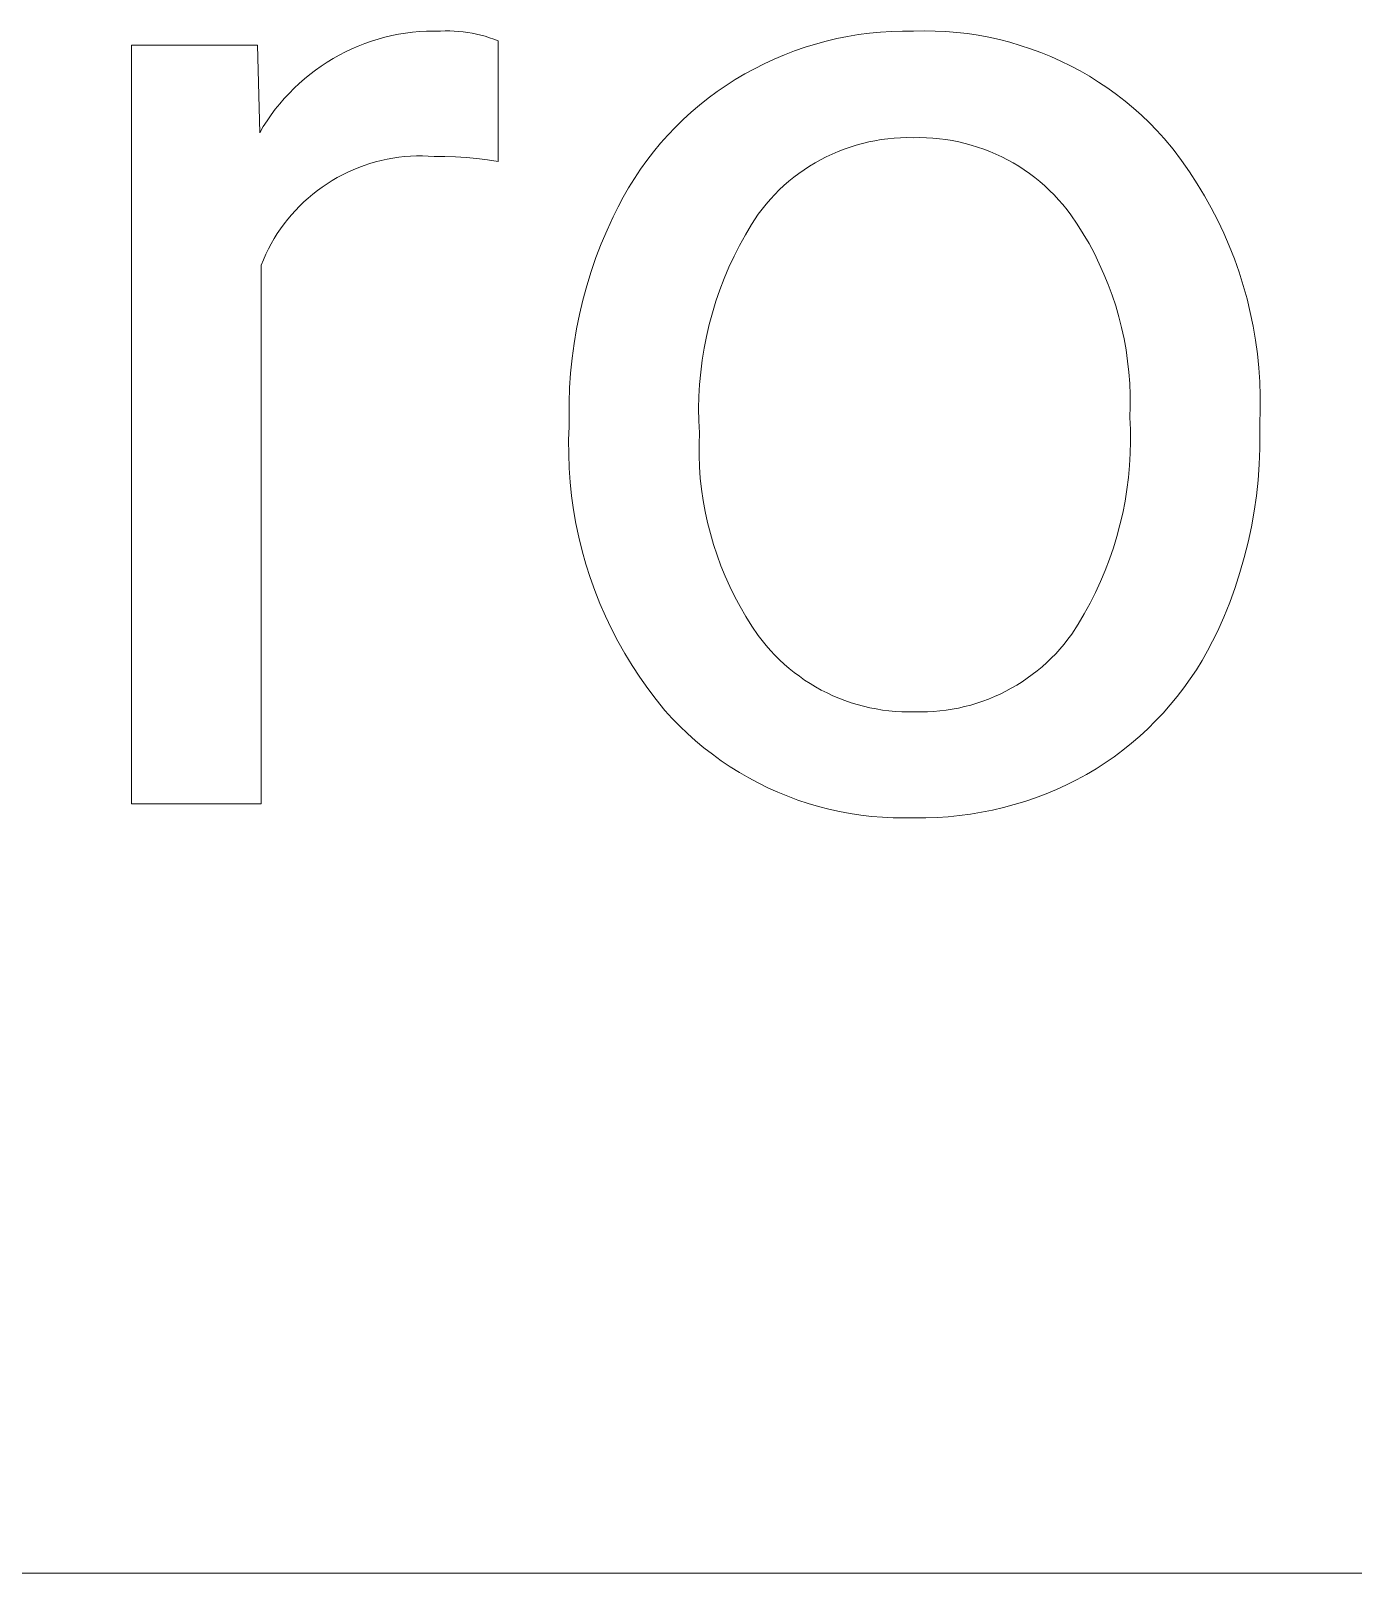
# Model space of a CAD drawing. Header units: millimetres. Extents: x 373 to 3451, y -552 to 1598.
# Drawn here: x 2501.96 to 2539.71, y -379.87 to -335.85 of the extents above; entities that cross this region are included whole.
import ezdxf

# ---------------------------------------------------------------- set-up
doc = ezdxf.new("R2010")
doc.units = ezdxf.units.MM
doc.header["$MEASUREMENT"] = 0
doc.layers.add('Domyślny', color=7, linetype='Continuous', true_color=0x000000)

msp = doc.modelspace()

# ---------------------------------------------------------------- linework, layer by layer
at = {"layer": 'Domyślny', "color": 18, "lineweight": 15, "true_color": 0x000000}
for p, q in [((2512.66, -335.916), (2512.859, -335.891)), ((2512.859, -335.891), (2513.059, -335.872)), ((2513.059, -335.872), (2513.259, -335.861)), ((2513.259, -335.861), (2513.46, -335.856)), ((2513.46, -335.856), (2513.66, -335.858)), ((2513.66, -335.858), (2513.789, -335.854)), ((2513.789, -335.854), (2513.918, -335.854)), ((2513.918, -335.854), (2514.047, -335.858)), ((2514.047, -335.858), (2514.176, -335.866)), ((2514.176, -335.866), (2514.304, -335.879)), ((2514.304, -335.879), (2514.432, -335.896)), ((2525.9, -335.918), (2526.212, -335.887)), ((2526.212, -335.887), (2526.526, -335.867)), ((2526.526, -335.867), (2526.84, -335.857)), ((2526.84, -335.857), (2527.154, -335.857)), ((2527.154, -335.857), (2527.463, -335.851)), ((2527.463, -335.851), (2527.773, -335.856)), ((2527.773, -335.856), (2528.082, -335.87)), ((2528.082, -335.87), (2528.391, -335.896)), ((2504.836, -357.914), (2504.836, -336.258)), ((2504.836, -336.258), (2508.433, -336.258)), ((2508.433, -336.258), (2508.495, -338.759)), ((2511.123, -336.366), (2511.308, -336.287)), ((2511.308, -336.287), (2511.495, -336.214)), ((2511.495, -336.214), (2511.684, -336.147)), ((2511.684, -336.147), (2511.876, -336.088)), ((2511.876, -336.088), (2512.069, -336.035)), ((2512.069, -336.035), (2512.265, -335.988)), ((2512.265, -335.988), (2512.461, -335.949)), ((2512.461, -335.949), (2512.66, -335.916)), ((2514.432, -335.896), (2514.559, -335.918)), ((2514.559, -335.918), (2514.685, -335.943)), ((2514.685, -335.943), (2514.811, -335.973)), ((2514.811, -335.973), (2514.935, -336.007)), ((2514.935, -336.007), (2515.058, -336.046)), ((2515.058, -336.046), (2515.18, -336.088)), ((2515.18, -336.088), (2515.3, -336.135)), ((2515.3, -336.135), (2515.3, -339.579)), ((2523.765, -336.424), (2524.062, -336.321)), ((2524.062, -336.321), (2524.362, -336.228)), ((2524.362, -336.228), (2524.665, -336.146)), ((2524.665, -336.146), (2524.971, -336.074)), ((2524.971, -336.074), (2525.279, -336.012)), ((2525.279, -336.012), (2525.589, -335.96)), ((2525.589, -335.96), (2525.9, -335.918)), ((2528.391, -335.896), (2528.698, -335.931)), ((2528.698, -335.931), (2529.005, -335.978)), ((2529.005, -335.978), (2529.309, -336.034)), ((2529.309, -336.034), (2529.611, -336.101)), ((2529.611, -336.101), (2529.911, -336.178)), ((2529.911, -336.178), (2530.208, -336.265)), ((2530.208, -336.265), (2530.502, -336.362)), ((2510.249, -336.857), (2510.417, -336.747)), ((2510.417, -336.747), (2510.588, -336.642)), ((2510.588, -336.642), (2510.763, -336.544)), ((2510.763, -336.544), (2510.942, -336.452)), ((2510.942, -336.452), (2511.123, -336.366)), ((2522.897, -336.79), (2523.182, -336.658)), ((2523.182, -336.658), (2523.472, -336.536)), ((2523.472, -336.536), (2523.765, -336.424)), ((2530.502, -336.362), (2530.793, -336.47)), ((2530.793, -336.47), (2531.079, -336.587)), ((2531.079, -336.587), (2531.362, -336.713)), ((2531.362, -336.713), (2531.64, -336.849)), ((2509.77, -337.222), (2509.926, -337.095)), ((2509.926, -337.095), (2510.085, -336.973)), ((2510.085, -336.973), (2510.249, -336.857)), ((2522.07, -337.241), (2522.341, -337.081)), ((2522.341, -337.081), (2522.617, -336.931)), ((2522.617, -336.931), (2522.897, -336.79)), ((2531.64, -336.849), (2531.913, -336.995)), ((2531.913, -336.995), (2532.182, -337.149)), ((2532.182, -337.149), (2532.444, -337.313)), ((2509.196, -337.782), (2509.332, -337.635)), ((2509.332, -337.635), (2509.474, -337.492)), ((2509.474, -337.492), (2509.62, -337.354)), ((2509.62, -337.354), (2509.77, -337.222)), ((2521.299, -337.774), (2521.55, -337.587)), ((2521.55, -337.587), (2521.807, -337.41)), ((2521.807, -337.41), (2522.07, -337.241)), ((2532.444, -337.313), (2532.702, -337.485)), ((2532.702, -337.485), (2532.953, -337.666)), ((2508.82, -338.252), (2508.94, -338.091)), ((2508.94, -338.091), (2509.065, -337.935)), ((2509.065, -337.935), (2509.196, -337.782)), ((2520.816, -338.171), (2521.054, -337.968)), ((2521.054, -337.968), (2521.299, -337.774)), ((2532.953, -337.666), (2533.198, -337.856)), ((2533.198, -337.856), (2533.436, -338.054)), ((2533.436, -338.054), (2533.667, -338.259)), ((2508.597, -338.586), (2508.706, -338.417)), ((2508.706, -338.417), (2508.82, -338.252)), ((2520.362, -338.601), (2520.586, -338.382)), ((2520.586, -338.382), (2520.816, -338.171)), ((2533.667, -338.259), (2533.892, -338.473)), ((2533.892, -338.473), (2534.109, -338.694)), ((2508.495, -338.759), (2508.597, -338.586)), ((2519.939, -339.061), (2520.147, -338.828)), ((2520.147, -338.828), (2520.362, -338.601)), ((2526.24, -338.956), (2526.059, -338.986)), ((2526.422, -338.932), (2526.24, -338.956)), ((2526.604, -338.915), (2526.422, -338.932)), ((2526.787, -338.904), (2526.604, -338.915)), ((2526.971, -338.9), (2526.787, -338.904)), ((2527.154, -338.901), (2526.971, -338.9)), ((2527.34, -338.899), (2527.154, -338.901)), ((2527.526, -338.903), (2527.34, -338.899)), ((2527.712, -338.914), (2527.526, -338.903)), ((2527.897, -338.931), (2527.712, -338.914)), ((2528.082, -338.955), (2527.897, -338.931)), ((2528.265, -338.985), (2528.082, -338.955)), ((2534.109, -338.694), (2534.318, -338.922)), ((2534.318, -338.922), (2534.569, -339.233)), ((2519.548, -339.549), (2519.739, -339.302)), ((2519.739, -339.302), (2519.939, -339.061)), ((2524.836, -339.367), (2524.67, -339.445)), ((2525.005, -339.295), (2524.836, -339.367)), ((2525.176, -339.228), (2525.005, -339.295)), ((2525.349, -339.168), (2525.176, -339.228)), ((2525.524, -339.113), (2525.349, -339.168)), ((2525.701, -339.064), (2525.524, -339.113)), ((2525.879, -339.022), (2525.701, -339.064)), ((2526.059, -338.986), (2525.879, -339.022)), ((2528.448, -339.021), (2528.265, -338.985)), ((2528.629, -339.063), (2528.448, -339.021)), ((2528.809, -339.112), (2528.629, -339.063)), ((2528.987, -339.167), (2528.809, -339.112)), ((2529.162, -339.228), (2528.987, -339.167)), ((2529.336, -339.295), (2529.162, -339.228)), ((2529.507, -339.368), (2529.336, -339.295)), ((2529.676, -339.447), (2529.507, -339.368)), ((2534.569, -339.233), (2534.81, -339.552)), ((2511.164, -339.816), (2511.01, -339.886)), ((2511.32, -339.752), (2511.164, -339.816)), ((2511.479, -339.694), (2511.32, -339.752)), ((2511.639, -339.641), (2511.479, -339.694)), ((2511.802, -339.593), (2511.639, -339.641)), ((2511.965, -339.552), (2511.802, -339.593)), ((2512.131, -339.516), (2511.965, -339.552)), ((2512.297, -339.485), (2512.131, -339.516)), ((2512.464, -339.461), (2512.297, -339.485)), ((2512.632, -339.442), (2512.464, -339.461)), ((2512.8, -339.429), (2512.632, -339.442)), ((2512.969, -339.422), (2512.8, -339.429)), ((2513.138, -339.42), (2512.969, -339.422)), ((2513.307, -339.425), (2513.138, -339.42)), ((2513.476, -339.435), (2513.307, -339.425)), ((2513.781, -339.436), (2513.476, -339.435)), ((2514.086, -339.446), (2513.781, -339.436)), ((2514.391, -339.466), (2514.086, -339.446)), ((2514.695, -339.494), (2514.391, -339.466)), ((2514.998, -339.532), (2514.695, -339.494)), ((2515.3, -339.579), (2514.998, -339.532)), ((2519.191, -340.062), (2519.365, -339.803)), ((2519.365, -339.803), (2519.548, -339.549)), ((2524.037, -339.814), (2523.887, -339.92)), ((2524.19, -339.714), (2524.037, -339.814)), ((2524.347, -339.619), (2524.19, -339.714)), ((2524.507, -339.529), (2524.347, -339.619)), ((2524.67, -339.445), (2524.507, -339.529)), ((2529.841, -339.532), (2529.676, -339.447)), ((2530.004, -339.622), (2529.841, -339.532)), ((2530.163, -339.718), (2530.004, -339.622)), ((2530.32, -339.82), (2530.163, -339.718)), ((2530.472, -339.927), (2530.32, -339.82)), ((2534.81, -339.552), (2535.039, -339.879)), ((2510.42, -340.215), (2510.28, -340.31)), ((2510.563, -340.125), (2510.42, -340.215)), ((2510.709, -340.04), (2510.563, -340.125)), ((2510.858, -339.96), (2510.709, -340.04)), ((2511.01, -339.886), (2510.858, -339.96)), ((2519.025, -340.328), (2519.191, -340.062)), ((2523.46, -340.267), (2523.327, -340.392)), ((2523.599, -340.146), (2523.46, -340.267)), ((2523.741, -340.031), (2523.599, -340.146)), ((2523.887, -339.92), (2523.741, -340.031)), ((2530.621, -340.039), (2530.472, -339.927)), ((2530.765, -340.156), (2530.621, -340.039)), ((2530.906, -340.278), (2530.765, -340.156)), ((2531.042, -340.405), (2530.906, -340.278)), ((2535.039, -339.879), (2535.258, -340.214)), ((2535.258, -340.214), (2535.465, -340.556)), ((2509.756, -340.736), (2509.635, -340.853)), ((2509.882, -340.623), (2509.756, -340.736)), ((2510.011, -340.514), (2509.882, -340.623)), ((2510.144, -340.409), (2510.011, -340.514)), ((2510.28, -340.31), (2510.144, -340.409)), ((2518.723, -340.875), (2518.87, -340.599)), ((2518.87, -340.599), (2519.025, -340.328)), ((2523.072, -340.657), (2522.952, -340.795)), ((2523.197, -340.522), (2523.072, -340.657)), ((2523.327, -340.392), (2523.197, -340.522)), ((2531.174, -340.536), (2531.042, -340.405)), ((2531.301, -340.672), (2531.174, -340.536)), ((2531.423, -340.812), (2531.301, -340.672)), ((2535.465, -340.556), (2535.66, -340.905)), ((2509.404, -341.101), (2509.296, -341.23)), ((2509.517, -340.975), (2509.404, -341.101)), ((2509.635, -340.853), (2509.517, -340.975)), ((2518.409, -341.54), (2518.586, -341.156)), ((2518.586, -341.156), (2518.723, -340.875)), ((2522.726, -341.084), (2522.538, -341.375)), ((2522.837, -340.938), (2522.726, -341.084)), ((2522.952, -340.795), (2522.837, -340.938)), ((2531.541, -340.956), (2531.423, -340.812)), ((2531.653, -341.105), (2531.541, -340.956)), ((2531.834, -341.372), (2531.653, -341.105)), ((2535.66, -340.905), (2535.843, -341.26)), ((2509.092, -341.5), (2508.997, -341.64)), ((2509.191, -341.363), (2509.092, -341.5)), ((2509.296, -341.23), (2509.191, -341.363)), ((2518.244, -341.929), (2518.409, -341.54)), ((2522.538, -341.375), (2522.361, -341.672)), ((2532.006, -341.645), (2531.834, -341.372)), ((2535.843, -341.26), (2536.014, -341.622)), ((2508.823, -341.929), (2508.743, -342.078)), ((2508.908, -341.783), (2508.823, -341.929)), ((2508.997, -341.64), (2508.908, -341.783)), ((2518.093, -342.324), (2518.244, -341.929)), ((2522.193, -341.976), (2522.036, -342.284)), ((2522.361, -341.672), (2522.193, -341.976)), ((2532.169, -341.924), (2532.006, -341.645)), ((2532.321, -342.208), (2532.169, -341.924)), ((2536.014, -341.622), (2536.172, -341.989)), ((2536.172, -341.989), (2536.318, -342.361)), ((2508.6, -342.384), (2508.536, -342.541)), ((2508.669, -342.23), (2508.6, -342.384)), ((2508.743, -342.078), (2508.669, -342.23)), ((2517.955, -342.724), (2518.093, -342.324)), ((2522.036, -342.284), (2521.89, -342.598)), ((2532.463, -342.498), (2532.321, -342.208)), ((2536.318, -342.361), (2536.452, -342.738)), ((2508.536, -342.541), (2508.536, -357.914)), ((2517.83, -343.128), (2517.955, -342.724)), ((2521.755, -342.917), (2521.631, -343.241)), ((2521.89, -342.598), (2521.755, -342.917)), ((2532.596, -342.792), (2532.463, -342.498)), ((2532.718, -343.091), (2532.596, -342.792)), ((2536.452, -342.738), (2536.572, -343.119)), ((2517.719, -343.536), (2517.83, -343.128)), ((2521.631, -343.241), (2521.518, -343.568)), ((2532.829, -343.394), (2532.718, -343.091)), ((2536.572, -343.119), (2536.679, -343.504)), ((2517.621, -343.947), (2517.719, -343.536)), ((2521.518, -343.568), (2521.416, -343.899)), ((2532.93, -343.7), (2532.829, -343.394)), ((2533.02, -344.01), (2532.93, -343.7)), ((2536.679, -343.504), (2536.774, -343.893)), ((2517.537, -344.361), (2517.621, -343.947)), ((2521.326, -344.234), (2521.248, -344.571)), ((2521.416, -343.899), (2521.326, -344.234)), ((2533.099, -344.323), (2533.02, -344.01)), ((2536.774, -343.893), (2536.855, -344.284)), ((2517.467, -344.778), (2517.537, -344.361)), ((2521.248, -344.571), (2521.181, -344.911)), ((2533.168, -344.638), (2533.099, -344.323)), ((2533.225, -344.956), (2533.168, -344.638)), ((2536.855, -344.284), (2536.922, -344.678)), ((2536.922, -344.678), (2536.976, -345.074)), ((2517.41, -345.197), (2517.467, -344.778)), ((2521.181, -344.911), (2521.126, -345.253)), ((2533.271, -345.275), (2533.225, -344.956)), ((2536.976, -345.074), (2537.017, -345.472)), ((2517.368, -345.618), (2517.41, -345.197)), ((2521.126, -345.253), (2521.083, -345.596)), ((2533.306, -345.596), (2533.271, -345.275)), ((2537.017, -345.472), (2537.044, -345.871)), ((2517.34, -346.04), (2517.368, -345.618)), ((2521.051, -345.941), (2521.032, -346.287)), ((2521.083, -345.596), (2521.051, -345.941)), ((2533.33, -345.917), (2533.306, -345.596)), ((2533.342, -346.24), (2533.33, -345.917)), ((2537.044, -345.871), (2537.058, -346.27)), ((2517.326, -346.462), (2517.34, -346.04)), ((2521.032, -346.287), (2521.025, -346.633)), ((2533.344, -346.563), (2533.342, -346.24)), ((2537.058, -346.27), (2537.058, -346.67)), ((2517.325, -346.885), (2517.326, -346.462)), ((2517.325, -347.141), (2517.325, -346.885)), ((2521.025, -346.633), (2521.029, -346.98)), ((2533.334, -346.885), (2533.344, -346.563)), ((2533.349, -347.228), (2533.334, -346.885)), ((2537.058, -346.67), (2537.044, -347.07)), ((2517.313, -347.539), (2517.325, -347.141)), ((2521.029, -346.98), (2521.046, -347.326)), ((2521.046, -347.326), (2521.036, -347.648)), ((2533.353, -347.571), (2533.349, -347.228)), ((2537.044, -347.326), (2537.043, -347.775)), ((2537.044, -347.07), (2537.044, -347.326)), ((2517.315, -347.937), (2517.313, -347.539)), ((2521.036, -347.648), (2521.037, -347.971)), ((2533.345, -347.914), (2533.353, -347.571)), ((2537.043, -347.775), (2537.026, -348.225)), ((2517.329, -348.335), (2517.315, -347.937)), ((2521.037, -347.971), (2521.049, -348.293)), ((2533.326, -348.257), (2533.345, -347.914)), ((2517.358, -348.732), (2517.329, -348.335)), ((2521.049, -348.293), (2521.073, -348.615)), ((2521.073, -348.615), (2521.108, -348.936)), ((2533.251, -348.94), (2533.294, -348.599)), ((2533.294, -348.599), (2533.326, -348.257)), ((2537.026, -348.225), (2536.994, -348.673)), ((2517.4, -349.128), (2517.358, -348.732)), ((2521.108, -348.936), (2521.154, -349.255)), ((2533.197, -349.279), (2533.251, -348.94)), ((2536.994, -348.673), (2536.946, -349.12)), ((2517.455, -349.522), (2517.4, -349.128)), ((2517.523, -349.914), (2517.455, -349.522)), ((2521.154, -349.255), (2521.211, -349.573)), ((2533.131, -349.615), (2533.197, -349.279)), ((2536.946, -349.12), (2536.883, -349.565)), ((2517.605, -350.304), (2517.523, -349.914)), ((2521.211, -349.573), (2521.279, -349.888)), ((2521.279, -349.888), (2521.359, -350.201)), ((2532.964, -350.281), (2533.053, -349.95)), ((2533.053, -349.95), (2533.131, -349.615)), ((2536.883, -349.565), (2536.804, -350.008)), ((2517.7, -350.69), (2517.605, -350.304)), ((2521.359, -350.201), (2521.449, -350.511)), ((2532.864, -350.61), (2532.964, -350.281)), ((2536.804, -350.008), (2536.711, -350.447)), ((2517.808, -351.074), (2517.7, -350.69)), ((2521.449, -350.511), (2521.55, -350.818)), ((2521.55, -350.818), (2521.661, -351.12)), ((2532.753, -350.934), (2532.864, -350.61)), ((2536.711, -350.447), (2536.602, -350.883)), ((2517.929, -351.453), (2517.808, -351.074)), ((2521.661, -351.12), (2521.783, -351.419)), ((2532.497, -351.572), (2532.63, -351.255)), ((2532.63, -351.255), (2532.753, -350.934)), ((2536.602, -350.883), (2536.478, -351.316)), ((2518.062, -351.828), (2517.929, -351.453)), ((2521.783, -351.419), (2521.915, -351.714)), ((2521.915, -351.714), (2522.058, -352.003)), ((2532.353, -351.883), (2532.497, -351.572)), ((2536.478, -351.316), (2536.339, -351.743)), ((2518.209, -352.198), (2518.062, -351.828)), ((2522.058, -352.003), (2522.211, -352.287)), ((2532.199, -352.19), (2532.353, -351.883)), ((2536.185, -352.166), (2536.017, -352.583)), ((2536.339, -351.743), (2536.185, -352.166)), ((2518.368, -352.563), (2518.209, -352.198)), ((2518.539, -352.922), (2518.368, -352.563)), ((2522.211, -352.287), (2522.373, -352.566)), ((2522.373, -352.566), (2522.545, -352.839)), ((2531.859, -352.786), (2532.034, -352.491)), ((2532.034, -352.491), (2532.199, -352.19)), ((2536.017, -352.583), (2535.835, -352.993)), ((2518.722, -353.276), (2518.539, -352.922)), ((2522.545, -352.839), (2522.726, -353.106)), ((2531.674, -353.075), (2531.859, -352.786)), ((2535.835, -352.993), (2535.698, -353.274)), ((2518.917, -353.623), (2518.722, -353.276)), ((2522.726, -353.106), (2522.838, -353.253)), ((2522.838, -353.253), (2522.955, -353.397)), ((2522.955, -353.397), (2523.076, -353.536)), ((2531.218, -353.629), (2531.339, -353.496)), ((2531.339, -353.496), (2531.455, -353.36)), ((2531.455, -353.36), (2531.567, -353.219)), ((2531.567, -353.219), (2531.674, -353.075)), ((2535.698, -353.274), (2535.552, -353.55)), ((2519.123, -353.963), (2518.917, -353.623)), ((2523.076, -353.536), (2523.203, -353.671)), ((2523.203, -353.671), (2523.333, -353.801)), ((2523.333, -353.801), (2523.469, -353.927)), ((2523.469, -353.927), (2523.608, -354.048)), ((2530.829, -354.001), (2530.963, -353.881)), ((2530.963, -353.881), (2531.093, -353.757)), ((2531.093, -353.757), (2531.218, -353.629)), ((2535.397, -353.821), (2535.233, -354.087)), ((2535.552, -353.55), (2535.397, -353.821)), ((2519.342, -354.296), (2519.123, -353.963)), ((2519.571, -354.622), (2519.342, -354.296)), ((2523.608, -354.048), (2523.752, -354.164)), ((2523.752, -354.164), (2523.9, -354.275)), ((2523.9, -354.275), (2524.051, -354.381)), ((2524.051, -354.381), (2524.206, -354.482)), ((2530.257, -354.432), (2530.405, -354.332)), ((2530.405, -354.332), (2530.55, -354.226)), ((2530.55, -354.226), (2530.692, -354.116)), ((2530.692, -354.116), (2530.829, -354.001)), ((2535.06, -354.347), (2534.878, -354.6)), ((2535.233, -354.087), (2535.06, -354.347)), ((2519.811, -354.939), (2519.571, -354.622)), ((2524.206, -354.482), (2524.364, -354.577)), ((2524.364, -354.577), (2524.526, -354.666)), ((2524.526, -354.666), (2524.691, -354.75)), ((2524.691, -354.75), (2524.858, -354.829)), ((2529.467, -354.856), (2529.631, -354.782)), ((2529.631, -354.782), (2529.792, -354.703)), ((2529.792, -354.703), (2529.95, -354.618)), ((2529.95, -354.618), (2530.105, -354.528)), ((2530.105, -354.528), (2530.257, -354.432)), ((2534.878, -354.6), (2534.688, -354.848)), ((2520.062, -355.248), (2519.811, -354.939)), ((2520.27, -355.476), (2520.062, -355.248)), ((2524.858, -354.829), (2525.028, -354.901)), ((2525.028, -354.901), (2525.2, -354.967)), ((2525.2, -354.967), (2525.375, -355.028)), ((2525.375, -355.028), (2525.552, -355.082)), ((2525.552, -355.082), (2525.73, -355.13)), ((2525.73, -355.13), (2525.91, -355.172)), ((2525.91, -355.172), (2526.091, -355.208)), ((2526.091, -355.208), (2526.274, -355.238)), ((2526.274, -355.238), (2526.457, -355.261)), ((2526.457, -355.261), (2526.641, -355.277)), ((2527.733, -355.279), (2527.911, -355.263)), ((2527.911, -355.263), (2528.09, -355.242)), ((2528.09, -355.242), (2528.267, -355.214)), ((2528.267, -355.214), (2528.443, -355.181)), ((2528.443, -355.181), (2528.618, -355.141)), ((2528.618, -355.141), (2528.792, -355.096)), ((2528.792, -355.096), (2528.963, -355.044)), ((2528.963, -355.044), (2529.133, -354.987)), ((2529.133, -354.987), (2529.302, -354.925)), ((2529.302, -354.925), (2529.467, -354.856)), ((2534.489, -355.089), (2534.283, -355.323)), ((2534.688, -354.848), (2534.489, -355.089)), ((2520.485, -355.697), (2520.27, -355.476)), ((2520.709, -355.91), (2520.485, -355.697)), ((2526.641, -355.277), (2526.825, -355.288)), ((2526.825, -355.288), (2527.01, -355.292)), ((2527.01, -355.292), (2527.195, -355.289)), ((2527.195, -355.289), (2527.374, -355.292)), ((2527.374, -355.292), (2527.554, -355.288)), ((2527.554, -355.288), (2527.733, -355.279)), ((2534.068, -355.55), (2533.846, -355.77)), ((2534.283, -355.323), (2534.068, -355.55)), ((2520.939, -356.115), (2520.709, -355.91)), ((2521.176, -356.313), (2520.939, -356.115)), ((2533.617, -355.982), (2533.381, -356.186)), ((2533.846, -355.77), (2533.617, -355.982)), ((2521.419, -356.502), (2521.176, -356.313)), ((2521.669, -356.683), (2521.419, -356.502)), ((2532.888, -356.569), (2532.632, -356.748)), ((2533.138, -356.382), (2532.888, -356.569)), ((2533.381, -356.186), (2533.138, -356.382)), ((2521.925, -356.855), (2521.669, -356.683)), ((2522.187, -357.019), (2521.925, -356.855)), ((2522.454, -357.173), (2522.187, -357.019)), ((2532.371, -356.919), (2532.094, -357.079)), ((2532.632, -356.748), (2532.371, -356.919)), ((2522.726, -357.319), (2522.454, -357.173)), ((2523.003, -357.455), (2522.726, -357.319)), ((2523.284, -357.581), (2523.003, -357.455)), ((2531.527, -357.373), (2531.236, -357.506)), ((2531.813, -357.231), (2531.527, -357.373)), ((2532.094, -357.079), (2531.813, -357.231)), ((2523.57, -357.698), (2523.284, -357.581)), ((2523.859, -357.806), (2523.57, -357.698)), ((2524.152, -357.903), (2523.859, -357.806)), ((2524.448, -357.99), (2524.152, -357.903)), ((2530.341, -357.845), (2530.035, -357.938)), ((2530.643, -357.742), (2530.341, -357.845)), ((2530.942, -357.628), (2530.643, -357.742)), ((2531.236, -357.506), (2530.942, -357.628)), ((2508.536, -357.914), (2504.836, -357.914)), ((2524.746, -358.067), (2524.448, -357.99)), ((2525.048, -358.134), (2524.746, -358.067)), ((2525.351, -358.191), (2525.048, -358.134)), ((2525.656, -358.237), (2525.351, -358.191)), ((2525.962, -358.273), (2525.656, -358.237)), ((2526.27, -358.299), (2525.962, -358.273)), ((2526.578, -358.314), (2526.27, -358.299)), ((2526.886, -358.318), (2526.578, -358.314)), ((2527.195, -358.313), (2526.886, -358.318)), ((2527.514, -358.313), (2527.195, -358.313)), ((2527.834, -358.303), (2527.514, -358.313)), ((2528.152, -358.282), (2527.834, -358.303)), ((2528.47, -358.25), (2528.152, -358.282)), ((2528.787, -358.209), (2528.47, -358.25)), ((2529.102, -358.157), (2528.787, -358.209)), ((2529.415, -358.094), (2529.102, -358.157)), ((2529.727, -358.021), (2529.415, -358.094)), ((2530.035, -357.938), (2529.727, -358.021)), ((2287.644, -379.874), (3450.742, -379.874))]:
    msp.add_line(p, q, dxfattribs=at)

doc.saveas('drawing.dxf')
